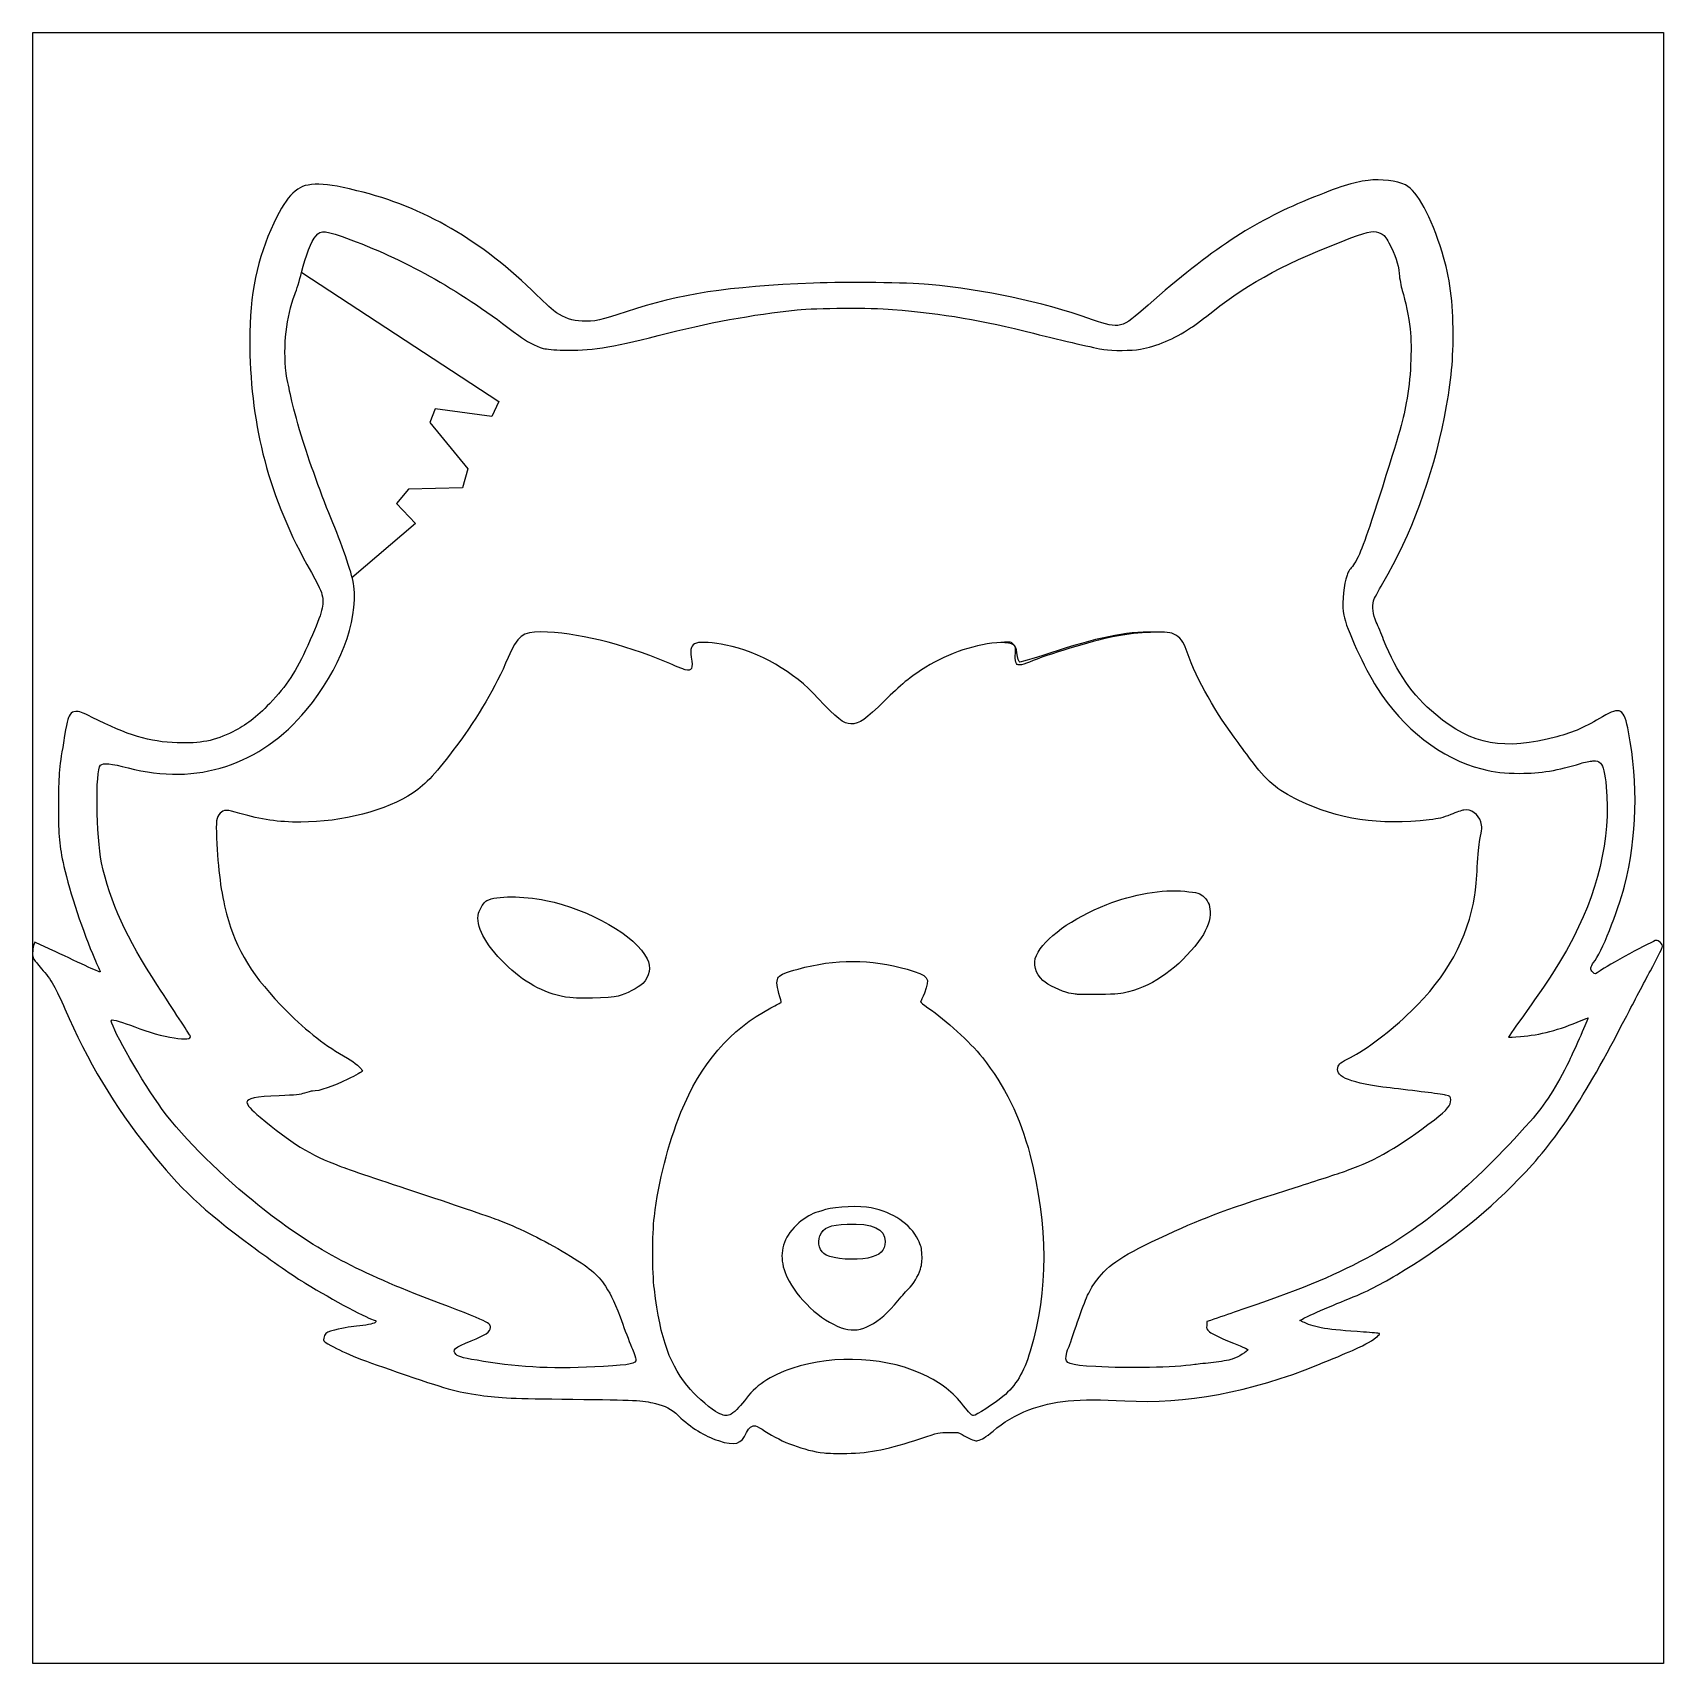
# Model space of a CAD drawing. Extents: x -102 to 19, y 4 to 421.
# Drawn here: x -102.3 to -2.3, y 321.5 to 421.5 of the extents above.
import ezdxf

# ---------------------------------------------------------------- set-up
doc = ezdxf.new("R2010")
doc.units = 0
doc.layers.get('0').update_dxf_attribs({"linetype": 'CONTINUOUS'})
doc.layers.add('MASCARA', color=7, linetype='CONTINUOUS')
doc.layers.add('SERIGRAFIA', color=7, linetype='CONTINUOUS')

msp = doc.modelspace()

# ---------------------------------------------------------------- linework, layer by layer
at = {"linetype": 'Continuous'}
for points in [[(-102.25, 421.46), (-2.25, 421.46), (-2.25, 321.46), (-102.25, 321.46), (-102.25, 421.46)], [(-85.77, 406.75), (-73.68, 398.85), (-74.1, 397.92), (-77.59, 398.39), (-77.91, 397.55), (-75.59, 394.72), (-75.91, 393.55), (-79.21, 393.46), (-79.96, 392.58), (-78.8, 391.37), (-82.7, 388.02)]]:
    msp.add_lwpolyline(points, dxfattribs=at)
at = {"layer": 'MASCARA', "color": 7}
for points in [[(-51.05, 346.32), (-51.05, 346.32)], [(-52.46, 341.97), (-52.46, 341.97)], [(-52.25, 321.46), (-52.25, 321.46)]]:
    msp.add_lwpolyline(points, close=True, dxfattribs=at)
for points, knots in [([(-53.73, 334.37), (-55, 334.53), (-56.28, 335), (-57.36, 335.71), (-57.59, 335.86), (-57.85, 336), (-57.93, 336.02), (-58.14, 336.07), (-58.35, 335.92), (-58.48, 335.62), (-58.8, 334.9), (-59.2, 334.79), (-60.21, 335.12), (-61.09, 335.42), (-61.88, 335.9), (-62.66, 336.64), (-63.14, 337.09), (-63.45, 337.25), (-64.08, 337.4), (-64.91, 337.6), (-65.28, 337.62), (-69.15, 337.66), (-72.94, 337.7), (-73.55, 337.73), (-74.83, 337.91), (-76.3, 338.12), (-76.89, 338.28), (-79.91, 339.32), (-82.37, 340.17), (-83.24, 340.52), (-84.16, 341.06), (-84.44, 341.22), (-84.46, 341.24), (-84.42, 341.41), (-84.38, 341.64), (-84.25, 341.77), (-84, 341.84), (-83.35, 342.01), (-82.8, 342.11), (-82.41, 342.14), (-81.86, 342.19), (-81.38, 342.28), (-81.28, 342.35), (-81.18, 342.44), (-81.2, 342.51), (-81.32, 342.51), (-81.54, 342.51), (-83.92, 343.78), (-85.51, 344.75), (-86.16, 345.14), (-87.66, 346.18), (-88.85, 347.06), (-91.89, 349.32), (-93.19, 350.54), (-95.13, 352.97), (-97.22, 355.57), (-98.94, 358.46), (-100.29, 361.59), (-100.82, 362.82), (-101.16, 363.42), (-101.72, 364.06), (-101.96, 364.33), (-102.18, 364.61), (-102.22, 364.67), (-102.3, 364.82), (-102.29, 365.21), (-102.21, 365.48), (-102.18, 365.55), (-102.16, 365.62), (-102.14, 365.69), (-101.79, 365.53), (-101.43, 365.36), (-101.08, 365.2), (-100.5, 364.93), (-99.59, 364.5), (-99.06, 364.25), (-98.52, 364), (-98.1, 363.83), (-98.12, 363.87), (-98.14, 363.9), (-98.3, 364.27), (-98.48, 364.69), (-99.14, 366.2), (-100.02, 368.83), (-100.35, 370.32), (-100.65, 371.68), (-100.69, 372.11), (-100.69, 374.02), (-100.69, 375.91), (-100.66, 376.27), (-100.38, 377.92), (-100.17, 379.22), (-100.12, 379.42), (-99.97, 379.64), (-99.87, 379.79), (-99.81, 379.82), (-99.62, 379.84), (-99.42, 379.85), (-99.26, 379.79), (-98.62, 379.47), (-96.47, 378.38), (-95.09, 377.97), (-93.41, 377.91), (-91.98, 377.86), (-91.12, 378.03), (-89.99, 378.59), (-89.18, 378.99), (-88.57, 379.46), (-87.73, 380.33), (-86.67, 381.42), (-86.12, 382.27), (-85.4, 383.89), (-84.55, 385.77), (-84.39, 386.29), (-84.5, 386.87), (-84.57, 387.24), (-84.62, 387.36), (-85.45, 388.85), (-86.66, 391.03), (-87.59, 393.38), (-88.15, 395.64), (-88.67, 397.77), (-88.96, 400.22), (-88.96, 402.58), (-88.96, 405.4), (-88.5, 407.65), (-87.48, 409.77), (-87, 410.76), (-86.69, 411.25), (-86.32, 411.61), (-85.89, 412.01), (-85.6, 412.13), (-84.95, 412.16), (-84.31, 412.19), (-83.67, 412.09), (-82.38, 411.77), (-78.26, 410.76), (-74.75, 408.73), (-71.33, 405.35), (-70.84, 404.87), (-70.31, 404.39), (-70.14, 404.28), (-69.66, 403.96), (-69.17, 403.8), (-68.56, 403.77), (-67.85, 403.73), (-67.38, 403.83), (-65.86, 404.34), (-62.56, 405.45), (-59.67, 405.89), (-54.38, 406.1), (-52.34, 406.18), (-48.59, 406.14), (-47.33, 406.02), (-43.71, 405.67), (-40.65, 405.02), (-37.27, 403.86), (-35.56, 403.28), (-35.53, 403.28), (-33.86, 404.75), (-29.99, 408.15), (-27.4, 409.86), (-24.07, 411.22), (-22.04, 412.05), (-21.34, 412.27), (-20.37, 412.4), (-19.58, 412.5), (-18.6, 412.38), (-18.07, 412.12), (-17.34, 411.74), (-16.49, 410.18), (-15.82, 407.99), (-15.35, 406.44), (-15.15, 404.93), (-15.15, 402.97), (-15.15, 401.18), (-15.3, 399.8), (-15.68, 397.88), (-16.42, 394.18), (-17.71, 390.71), (-19.46, 387.7), (-19.74, 387.23), (-19.99, 386.74), (-20.03, 386.62), (-20.12, 386.27), (-20.06, 385.78), (-19.86, 385.31), (-19.76, 385.08), (-19.55, 384.59), (-19.41, 384.22), (-18.6, 382.2), (-17.67, 380.86), (-16.22, 379.64), (-13.99, 377.78), (-12.02, 377.42), (-8.79, 378.28), (-7.78, 378.55), (-6.98, 378.9), (-5.98, 379.51), (-4.9, 380.16), (-4.66, 380.02), (-4.39, 378.58), (-3.78, 375.38), (-3.87, 372.19), (-4.64, 369.13), (-5.05, 367.54), (-6.06, 365.02), (-6.53, 364.44), (-6.73, 364.19), (-6.75, 364.01), (-6.59, 363.85), (-6.44, 363.71), (-6.43, 363.71), (-6.14, 363.93), (-5.78, 364.2), (-2.84, 365.8), (-2.69, 365.8), (-2.63, 365.8), (-2.51, 365.74), (-2.43, 365.66), (-2.32, 365.55), (-2.3, 365.48), (-2.32, 365.37), (-2.35, 365.28), (-2.67, 364.64), (-3.05, 363.94), (-3.43, 363.23), (-4.08, 361.99), (-4.5, 361.18), (-7.24, 355.9), (-8.79, 353.56), (-11.13, 351.15), (-13.31, 348.91), (-15.8, 346.96), (-18.61, 345.29), (-19.78, 344.59), (-20.57, 344.2), (-22.03, 343.62), (-22.66, 343.37), (-23.48, 343.01), (-23.87, 342.83), (-24.1, 342.72), (-24.33, 342.61), (-24.56, 342.49), (-24.47, 342.45), (-24.37, 342.4), (-24.27, 342.36), (-23.59, 342.04), (-22.89, 341.93), (-20.64, 341.78), (-20.13, 341.75), (-19.7, 341.7), (-19.67, 341.69), (-19.6, 341.65), (-19.84, 341.45), (-20.34, 341.14), (-20.69, 340.92), (-21.59, 340.52), (-23.45, 339.77), (-27.57, 338.1), (-31.61, 337.35), (-35.29, 337.56), (-38.19, 337.72), (-39.68, 337.58), (-41.17, 337.01), (-41.98, 336.7), (-42.75, 336.24), (-43.37, 335.71), (-43.82, 335.32), (-44.07, 335.17), (-44.3, 335.13), (-44.47, 335.09), (-44.57, 335.12), (-45.01, 335.36), (-45.18, 335.45), (-45.35, 335.53), (-45.52, 335.62), (-45.71, 335.62), (-45.91, 335.62), (-46.1, 335.62), (-46.68, 335.62), (-46.71, 335.62), (-47.8, 335.25), (-49.78, 334.59), (-50.85, 334.37), (-52.34, 334.34), (-52.88, 334.33), (-53.51, 334.34), (-53.73, 334.37)], [0, 0, 0, 0, 1, 1, 1, 2, 2, 2, 3, 3, 3, 4, 4, 4, 5, 5, 5, 6, 6, 6, 7, 7, 7, 8, 8, 8, 9, 9, 9, 10, 10, 10, 11, 11, 11, 12, 12, 12, 13, 13, 13, 14, 14, 14, 15, 15, 15, 16, 16, 16, 17, 17, 17, 18, 18, 18, 19, 19, 19, 20, 20, 20, 21, 21, 21, 22, 22, 22, 23, 23, 23, 24, 24, 24, 25, 25, 25, 26, 26, 26, 27, 27, 27, 28, 28, 28, 29, 29, 29, 30, 30, 30, 31, 31, 31, 32, 32, 32, 33, 33, 33, 34, 34, 34, 35, 35, 35, 36, 36, 36, 37, 37, 37, 38, 38, 38, 39, 39, 39, 40, 40, 40, 41, 41, 41, 42, 42, 42, 43, 43, 43, 44, 44, 44, 45, 45, 45, 46, 46, 46, 47, 47, 47, 48, 48, 48, 49, 49, 49, 50, 50, 50, 51, 51, 51, 52, 52, 52, 53, 53, 53, 54, 54, 54, 55, 55, 55, 56, 56, 56, 57, 57, 57, 58, 58, 58, 59, 59, 59, 60, 60, 60, 61, 61, 61, 62, 62, 62, 63, 63, 63, 64, 64, 64, 65, 65, 65, 66, 66, 66, 67, 67, 67, 68, 68, 68, 69, 69, 69, 70, 70, 70, 71, 71, 71, 72, 72, 72, 73, 73, 73, 74, 74, 74, 75, 75, 75, 76, 76, 76, 77, 77, 77, 78, 78, 78, 79, 79, 79, 80, 80, 80, 81, 81, 81, 82, 82, 82, 83, 83, 83, 84, 84, 84, 85, 85, 85, 86, 86, 86, 87, 87, 87, 88, 88, 88, 89, 89, 89, 90, 90, 90, 91, 91, 91, 92, 92, 92, 93, 93, 93, 94, 94, 94, 95, 95, 95, 96, 96, 96, 96]), ([(-67.25, 339.67), (-65.56, 339.77), (-65.27, 339.83), (-65.27, 340.12), (-65.27, 340.18), (-65.37, 340.45), (-65.49, 340.74), (-65.61, 341.02), (-65.88, 341.71), (-66.08, 342.27), (-66.54, 343.54), (-66.76, 344.02), (-67.14, 344.59), (-67.63, 345.34), (-68.12, 345.74), (-69.54, 346.59), (-70.95, 347.43), (-72.27, 348.08), (-73.63, 348.62), (-74.02, 348.78), (-76.2, 349.52), (-78.48, 350.28), (-80.77, 351.03), (-83, 351.79), (-83.44, 351.96), (-85.21, 352.62), (-86.49, 353.41), (-88.31, 354.95), (-88.89, 355.44), (-89.13, 355.71), (-89.13, 355.87), (-89.12, 356.11), (-88.61, 356.22), (-87.15, 356.27), (-86.12, 356.31), (-85.87, 356.34), (-85.59, 356.43), (-85.41, 356.5), (-85.2, 356.55), (-85.11, 356.55), (-84.7, 356.55), (-83.83, 356.84), (-82.95, 357.28), (-82.46, 357.52), (-82.05, 357.75), (-82.05, 357.78), (-82.05, 357.92), (-82.53, 358.33), (-82.97, 358.58), (-84.29, 359.31), (-85.42, 360.19), (-86.68, 361.45), (-88.78, 363.56), (-89.79, 365.19), (-90.38, 367.43), (-90.72, 368.72), (-90.9, 370.13), (-90.99, 372.08), (-91.04, 373.09), (-91, 373.36), (-90.77, 373.59), (-90.53, 373.83), (-90.39, 373.82), (-89.57, 373.58), (-88.23, 373.19), (-87.25, 373.05), (-85.83, 373.05), (-83.29, 373.05), (-80.54, 373.77), (-78.94, 374.84), (-78.14, 375.38), (-77.5, 376.08), (-76.27, 377.73), (-74.89, 379.59), (-73.92, 381.24), (-73.11, 383.14), (-72.54, 384.47), (-72.22, 384.72), (-71.1, 384.71), (-68.95, 384.69), (-66.12, 384), (-63.39, 382.85), (-62.88, 382.63), (-62.36, 382.43), (-62.25, 382.39), (-61.85, 382.28), (-61.76, 382.47), (-61.88, 383.16), (-61.96, 383.68), (-61.88, 383.92), (-61.56, 384.03), (-61.29, 384.12), (-60.51, 384.07), (-59.75, 383.91), (-57.66, 383.48), (-55.62, 382.3), (-54.09, 380.64), (-52.97, 379.42), (-52.52, 379.07), (-52.09, 379.07), (-51.57, 379.07), (-51.16, 379.35), (-50.02, 380.49), (-49.09, 381.43), (-48.4, 381.99), (-47.49, 382.55), (-46.09, 383.42), (-44.36, 383.99), (-42.86, 384.07), (-42.27, 384.1), (-42.27, 384.1), (-42.12, 383.95), (-41.97, 383.8), (-41.97, 383.77), (-42, 383.42), (-42.02, 383.19), (-42.01, 382.97), (-41.97, 382.86), (-41.92, 382.72), (-41.88, 382.69), (-41.73, 382.69), (-41.63, 382.69), (-41.36, 382.77), (-41.14, 382.86), (-40.04, 383.33), (-37.33, 384.15), (-36.04, 384.41), (-34.76, 384.67), (-32.99, 384.78), (-32.41, 384.63), (-32.06, 384.54), (-31.72, 384.2), (-31.58, 383.8), (-31.02, 382.1), (-29.93, 380.1), (-28.57, 378.25), (-28.3, 377.88), (-27.85, 377.27), (-27.57, 376.89), (-26.63, 375.6), (-25.96, 375.03), (-24.62, 374.38), (-22.22, 373.22), (-19.68, 372.84), (-16.61, 373.19), (-16, 373.26), (-15.81, 373.31), (-15.3, 373.51), (-14.97, 373.65), (-14.61, 373.77), (-14.49, 373.79), (-14.08, 373.87), (-13.57, 373.52), (-13.45, 373.06), (-13.37, 372.77), (-13.37, 372.59), (-13.51, 371.99), (-13.58, 371.62), (-13.63, 371.1), (-13.67, 370.29), (-13.7, 369.65), (-13.76, 368.88), (-13.81, 368.59), (-14.27, 365.86), (-15.51, 363.59), (-17.73, 361.45), (-18.94, 360.27), (-20.54, 359.06), (-21.44, 358.62), (-22.03, 358.33), (-22.16, 358.23), (-22.22, 357.99), (-22.35, 357.4), (-21.42, 357.04), (-19.02, 356.75), (-18.39, 356.68), (-17.43, 356.56), (-16.89, 356.49), (-16.35, 356.43), (-15.77, 356.34), (-15.61, 356.31), (-15.31, 356.24), (-15.31, 356.24), (-15.3, 356.02), (-15.27, 355.69), (-15.49, 355.43), (-16.3, 354.8), (-18.45, 353.15), (-19.86, 352.33), (-21.62, 351.7), (-22.04, 351.55), (-23.34, 351.12), (-24.51, 350.75), (-29.19, 349.27), (-30.19, 348.9), (-32.7, 347.75), (-35.44, 346.48), (-36.26, 345.95), (-37.01, 344.96), (-37.46, 344.36), (-37.65, 343.94), (-38.18, 342.4), (-38.43, 341.68), (-38.68, 340.96), (-38.74, 340.81), (-38.81, 340.66), (-38.88, 340.43), (-38.89, 340.3), (-38.96, 339.84), (-38.73, 339.76), (-37.07, 339.66), (-35.07, 339.55), (-32.28, 339.6), (-30.99, 339.78), (-30.79, 339.81), (-30.28, 339.87), (-29.85, 339.91), (-29.43, 339.96), (-28.91, 340.05), (-28.7, 340.12), (-28.32, 340.24), (-27.74, 340.59), (-27.75, 340.7), (-27.75, 340.73), (-27.97, 340.83), (-28.22, 340.94), (-29.39, 341.4), (-29.91, 341.64), (-30.09, 341.8), (-30.26, 341.95), (-30.28, 341.99), (-30.26, 342.19), (-30.26, 342.27), (-30.25, 342.35), (-30.25, 342.42), (-29.69, 342.61), (-29.13, 342.8), (-28.58, 342.99), (-24.61, 344.34), (-22.66, 345.13), (-20.49, 346.29), (-17.09, 348.1), (-13.99, 350.69), (-10.41, 354.71), (-9.54, 355.68), (-8.79, 356.86), (-8.04, 358.4), (-7.68, 359.14), (-6.87, 360.98), (-6.87, 361.04), (-6.87, 361.05), (-7.06, 360.98), (-7.3, 360.88), (-8.6, 360.32), (-9.85, 359.99), (-11.02, 359.9), (-11.41, 359.87), (-11.74, 359.85), (-11.75, 359.86), (-11.76, 359.87), (-11.25, 360.61), (-10.61, 361.5), (-9.3, 363.35), (-8.73, 364.23), (-8.08, 365.4), (-6.28, 368.64), (-5.47, 372.05), (-5.76, 375.22), (-5.83, 376.05), (-5.94, 376.49), (-6.12, 376.67), (-6.24, 376.79), (-6.31, 376.81), (-6.58, 376.8), (-6.75, 376.8), (-7.1, 376.73), (-7.34, 376.65), (-8.68, 376.22), (-9.8, 376.04), (-11.05, 376.04), (-12.04, 376.04), (-12.56, 376.1), (-13.39, 376.31), (-15.9, 376.97), (-18.2, 378.74), (-19.83, 381.3), (-20.57, 382.46), (-21.71, 384.95), (-21.86, 385.74), (-21.96, 386.26), (-21.9, 387.34), (-21.73, 387.94), (-21.63, 388.31), (-21.55, 388.48), (-21.4, 388.65), (-21.02, 389.06), (-20.7, 389.84), (-20.03, 391.91), (-18.42, 396.94), (-18.26, 397.49), (-18.02, 398.77), (-17.75, 400.21), (-17.66, 402.04), (-17.79, 403.3), (-17.87, 403.99), (-18.08, 405.05), (-18.27, 405.65), (-18.35, 405.91), (-18.43, 406.37), (-18.46, 406.68), (-18.51, 407.31), (-18.68, 407.81), (-19.09, 408.57), (-19.29, 408.94), (-19.37, 409.04), (-19.58, 409.15), (-19.95, 409.35), (-20.26, 409.3), (-21.42, 408.87), (-25.28, 407.41), (-27.61, 406.17), (-29.89, 404.37), (-30.36, 403.99), (-30.97, 403.53), (-31.25, 403.35), (-32.25, 402.69), (-33.35, 402.22), (-34.33, 402.05), (-34.88, 401.96), (-36.04, 401.95), (-36.57, 402.03), (-37.13, 402.12), (-38.98, 402.55), (-40.89, 403.03), (-44.07, 403.84), (-46.35, 404.22), (-49.53, 404.49), (-50.84, 404.6), (-54.23, 404.58), (-55.38, 404.46), (-58.16, 404.17), (-60.82, 403.68), (-63.91, 402.89), (-66.87, 402.13), (-68.12, 401.94), (-69.7, 401.99), (-70.3, 402.01), (-70.76, 402.05), (-70.95, 402.1), (-71.43, 402.24), (-72.01, 402.54), (-72.46, 402.89), (-75.99, 405.61), (-79.16, 407.41), (-82.76, 408.76), (-84.34, 409.35), (-84.58, 409.38), (-84.91, 408.99), (-85.17, 408.69), (-85.52, 407.78), (-85.78, 406.76), (-85.9, 406.29), (-86.08, 405.67), (-86.19, 405.4), (-86.72, 404.03), (-86.91, 402.28), (-86.73, 400.59), (-86.52, 399.5), (-86.43, 398.92), (-85.78, 396.71), (-85.37, 395.34), (-84.5, 392.95), (-83.86, 391.4), (-83.21, 389.85), (-82.63, 388.12), (-82.57, 387.54), (-82.32, 385.3), (-83.42, 382.42), (-85.49, 379.92), (-88.27, 376.55), (-92.21, 375.27), (-96.41, 376.37), (-97.46, 376.65), (-97.96, 376.7), (-98.11, 376.54), (-98.43, 376.22), (-98.38, 372.18), (-98.04, 370.56), (-97.53, 368.16), (-96.51, 365.92), (-94.62, 363.04), (-93.62, 361.5), (-92.71, 360.12), (-92.62, 359.96), (-92.35, 359.52), (-94.37, 359.84), (-96.01, 360.49), (-96.73, 360.78), (-97.37, 360.97), (-97.44, 360.91), (-97.6, 360.74), (-95.83, 357.58), (-94.56, 355.77), (-93.33, 354.01), (-91.07, 351.7), (-88.75, 349.82), (-85.53, 347.2), (-83.19, 345.89), (-78.87, 344.14), (-74.39, 342.45), (-74.19, 342.36), (-74.19, 342.06), (-74.19, 341.79), (-74.49, 341.59), (-75.38, 341.24), (-76.4, 340.85), (-76.59, 340.68), (-76.29, 340.4), (-76.15, 340.26), (-75.78, 340.17), (-74.61, 339.98), (-72.33, 339.59), (-70.14, 339.5), (-67.25, 339.67)], [0, 0, 0, 0, 1, 1, 1, 2, 2, 2, 3, 3, 3, 4, 4, 4, 5, 5, 5, 6, 6, 6, 7, 7, 7, 8, 8, 8, 9, 9, 9, 10, 10, 10, 11, 11, 11, 12, 12, 12, 13, 13, 13, 14, 14, 14, 15, 15, 15, 16, 16, 16, 17, 17, 17, 18, 18, 18, 19, 19, 19, 20, 20, 20, 21, 21, 21, 22, 22, 22, 23, 23, 23, 24, 24, 24, 25, 25, 25, 26, 26, 26, 27, 27, 27, 28, 28, 28, 29, 29, 29, 30, 30, 30, 31, 31, 31, 32, 32, 32, 33, 33, 33, 34, 34, 34, 35, 35, 35, 36, 36, 36, 37, 37, 37, 38, 38, 38, 39, 39, 39, 40, 40, 40, 41, 41, 41, 42, 42, 42, 43, 43, 43, 44, 44, 44, 45, 45, 45, 46, 46, 46, 47, 47, 47, 48, 48, 48, 49, 49, 49, 50, 50, 50, 51, 51, 51, 52, 52, 52, 53, 53, 53, 54, 54, 54, 55, 55, 55, 56, 56, 56, 57, 57, 57, 58, 58, 58, 59, 59, 59, 60, 60, 60, 61, 61, 61, 62, 62, 62, 63, 63, 63, 64, 64, 64, 65, 65, 65, 66, 66, 66, 67, 67, 67, 68, 68, 68, 69, 69, 69, 70, 70, 70, 71, 71, 71, 72, 72, 72, 73, 73, 73, 74, 74, 74, 75, 75, 75, 76, 76, 76, 77, 77, 77, 78, 78, 78, 79, 79, 79, 80, 80, 80, 81, 81, 81, 82, 82, 82, 83, 83, 83, 84, 84, 84, 85, 85, 85, 86, 86, 86, 87, 87, 87, 88, 88, 88, 89, 89, 89, 90, 90, 90, 91, 91, 91, 92, 92, 92, 93, 93, 93, 94, 94, 94, 95, 95, 95, 96, 96, 96, 97, 97, 97, 98, 98, 98, 99, 99, 99, 100, 100, 100, 101, 101, 101, 102, 102, 102, 103, 103, 103, 104, 104, 104, 105, 105, 105, 106, 106, 106, 107, 107, 107, 108, 108, 108, 109, 109, 109, 110, 110, 110, 111, 111, 111, 112, 112, 112, 113, 113, 113, 114, 114, 114, 115, 115, 115, 116, 116, 116, 117, 117, 117, 118, 118, 118, 119, 119, 119, 120, 120, 120, 121, 121, 121, 122, 122, 122, 123, 123, 123, 124, 124, 124, 125, 125, 125, 126, 126, 126, 127, 127, 127, 128, 128, 128, 129, 129, 129, 130, 130, 130, 131, 131, 131, 132, 132, 132, 133, 133, 133, 134, 134, 134, 135, 135, 135, 136, 136, 136, 137, 137, 137, 138, 138, 138, 139, 139, 139, 140, 140, 140, 141, 141, 141, 141]), ([(-66.36, 362.37), (-65.88, 362.5), (-65.12, 362.9), (-64.85, 363.16), (-64.44, 363.57), (-64.33, 364.17), (-64.58, 364.67), (-65.28, 366.07), (-68.1, 367.7), (-70.8, 368.25), (-72.22, 368.54), (-73.81, 368.54), (-74.41, 368.24), (-74.59, 368.15), (-74.84, 367.76), (-74.92, 367.46), (-75.12, 366.71), (-74.54, 365.59), (-73.3, 364.36), (-72.18, 363.25), (-70.95, 362.57), (-69.6, 362.32), (-69.03, 362.21), (-66.82, 362.24), (-66.36, 362.37)], [0, 0, 0, 0, 1, 1, 1, 2, 2, 2, 3, 3, 3, 4, 4, 4, 5, 5, 5, 6, 6, 6, 7, 7, 7, 8, 8, 8, 8]), ([(-35.05, 362.64), (-33.46, 363.06), (-31.98, 364.13), (-30.77, 365.72), (-30.31, 366.34), (-30.09, 366.84), (-30.06, 367.39), (-30.04, 367.89), (-30.12, 368.13), (-30.43, 368.46), (-30.63, 368.67), (-30.86, 368.74), (-31.61, 368.81), (-32.98, 368.94), (-34.77, 368.63), (-36.39, 368), (-38.5, 367.18), (-40.25, 365.91), (-40.71, 364.87), (-40.93, 364.38), (-40.76, 363.74), (-40.31, 363.34), (-40.02, 363.07), (-39.14, 362.65), (-38.72, 362.57), (-38.53, 362.54), (-38.32, 362.5), (-38.24, 362.49), (-38.17, 362.48), (-37.54, 362.47), (-36.85, 362.48), (-35.7, 362.5), (-35.55, 362.51), (-35.05, 362.64)], [0, 0, 0, 0, 1, 1, 1, 2, 2, 2, 3, 3, 3, 4, 4, 4, 5, 5, 5, 6, 6, 6, 7, 7, 7, 8, 8, 8, 9, 9, 9, 10, 10, 10, 11, 11, 11, 11]), ([(-58.62, 337.57), (-57.97, 338.47), (-57.04, 339.11), (-55.7, 339.55), (-53.03, 340.44), (-49.77, 340.25), (-47.38, 339.05), (-46.45, 338.59), (-45.68, 337.95), (-45.05, 337.11), (-44.79, 336.77), (-44.67, 336.66), (-44.57, 336.66), (-44.42, 336.66), (-43.29, 337.39), (-42.76, 337.83), (-41.95, 338.51), (-41.49, 339.28), (-41.09, 340.61), (-39.97, 344.35), (-39.98, 348.25), (-41.11, 352.68), (-41.69, 354.92), (-42.68, 356.94), (-44.02, 358.61), (-44.83, 359.62), (-46.2, 360.87), (-47.37, 361.67), (-47.63, 361.84), (-47.82, 362.01), (-47.81, 362.04), (-47.79, 362.07), (-47.69, 362.31), (-47.58, 362.57), (-47.2, 363.49), (-47.31, 363.64), (-48.64, 364.03), (-50.85, 364.66), (-53.05, 364.67), (-55.33, 364.04), (-56.03, 363.85), (-56.39, 363.7), (-56.52, 363.55), (-56.66, 363.38), (-56.65, 363.09), (-56.5, 362.55), (-56.41, 362.25), (-56.35, 362), (-56.36, 361.99), (-56.38, 361.98), (-56.66, 361.83), (-56.99, 361.66), (-59.48, 360.35), (-61.32, 358.21), (-62.51, 355.26), (-63.31, 353.27), (-63.88, 351.04), (-64.14, 348.86), (-64.27, 347.75), (-64.27, 345.52), (-64.14, 344.4), (-63.77, 341.33), (-63.17, 339.66), (-61.92, 338.25), (-61.5, 337.77), (-60.58, 336.99), (-60.24, 336.82), (-59.89, 336.64), (-59.74, 336.62), (-59.51, 336.71), (-59.51, 336.71), (-59.51, 336.71), (-59.51, 336.71), (-59.3, 336.79), (-58.9, 337.18), (-58.62, 337.57)], [0, 0, 0, 0, 1, 1, 1, 2, 2, 2, 3, 3, 3, 4, 4, 4, 5, 5, 5, 6, 6, 6, 7, 7, 7, 8, 8, 8, 9, 9, 9, 10, 10, 10, 11, 11, 11, 12, 12, 12, 13, 13, 13, 14, 14, 14, 15, 15, 15, 16, 16, 16, 17, 17, 17, 18, 18, 18, 19, 19, 19, 20, 20, 20, 21, 21, 21, 22, 22, 22, 23, 23, 23, 24, 24, 24, 25, 25, 25, 25]), ([(-55.88, 344.91), (-56.41, 345.87), (-56.45, 346.74), (-56.02, 347.59), (-55.83, 347.95), (-55.37, 348.45), (-54.98, 348.71), (-54.53, 349.01), (-54.31, 349.1), (-53.65, 349.29), (-52.97, 349.48), (-51.54, 349.53), (-50.84, 349.39), (-49.49, 349.12), (-48.44, 348.41), (-47.97, 347.44), (-47.78, 347.06), (-47.75, 346.95), (-47.73, 346.52), (-47.71, 346.13), (-47.73, 345.95), (-47.82, 345.64), (-47.95, 345.22), (-48.27, 344.69), (-48.55, 344.43), (-48.65, 344.34), (-48.94, 344.01), (-49.2, 343.7), (-50.39, 342.26), (-51.45, 341.7), (-52.46, 341.97), (-53.67, 342.31), (-55.15, 343.58), (-55.88, 344.91)], [0, 0, 0, 0, 1, 1, 1, 2, 2, 2, 3, 3, 3, 4, 4, 4, 5, 5, 5, 6, 6, 6, 7, 7, 7, 8, 8, 8, 9, 9, 9, 10, 10, 10, 11, 11, 11, 11]), ([(-49.98, 347.33), (-49.98, 348.11), (-50.74, 348.46), (-52.31, 348.4), (-53.37, 348.36), (-53.77, 348.19), (-53.99, 347.68), (-54.17, 347.23), (-54, 346.7), (-53.6, 346.5), (-53.13, 346.25), (-51.8, 346.16), (-51.05, 346.32), (-50.3, 346.48), (-49.98, 346.78), (-49.98, 347.33)], [0, 0, 0, 0, 1, 1, 1, 2, 2, 2, 3, 3, 3, 4, 4, 4, 5, 5, 5, 5])]:
    msp.add_open_spline(points, degree=3, knots=knots, dxfattribs=at)
at = {"layer": 'SERIGRAFIA', "color": 7}
msp.add_open_spline([(-33.22, 384.69), (-34.86, 384.78), (-36.68, 384.45), (-39.38, 383.57), (-40.6, 383.18), (-41.65, 382.86), (-41.72, 382.86), (-41.78, 382.86), (-41.87, 383.12), (-41.9, 383.43), (-41.96, 383.95), (-42.06, 384.01), (-42.94, 384.07)], degree=3, knots=[0, 0, 0, 0, 1, 1, 1, 2, 2, 2, 3, 3, 3, 4, 4, 4, 4], dxfattribs=at)

doc.saveas('drawing.dxf')
